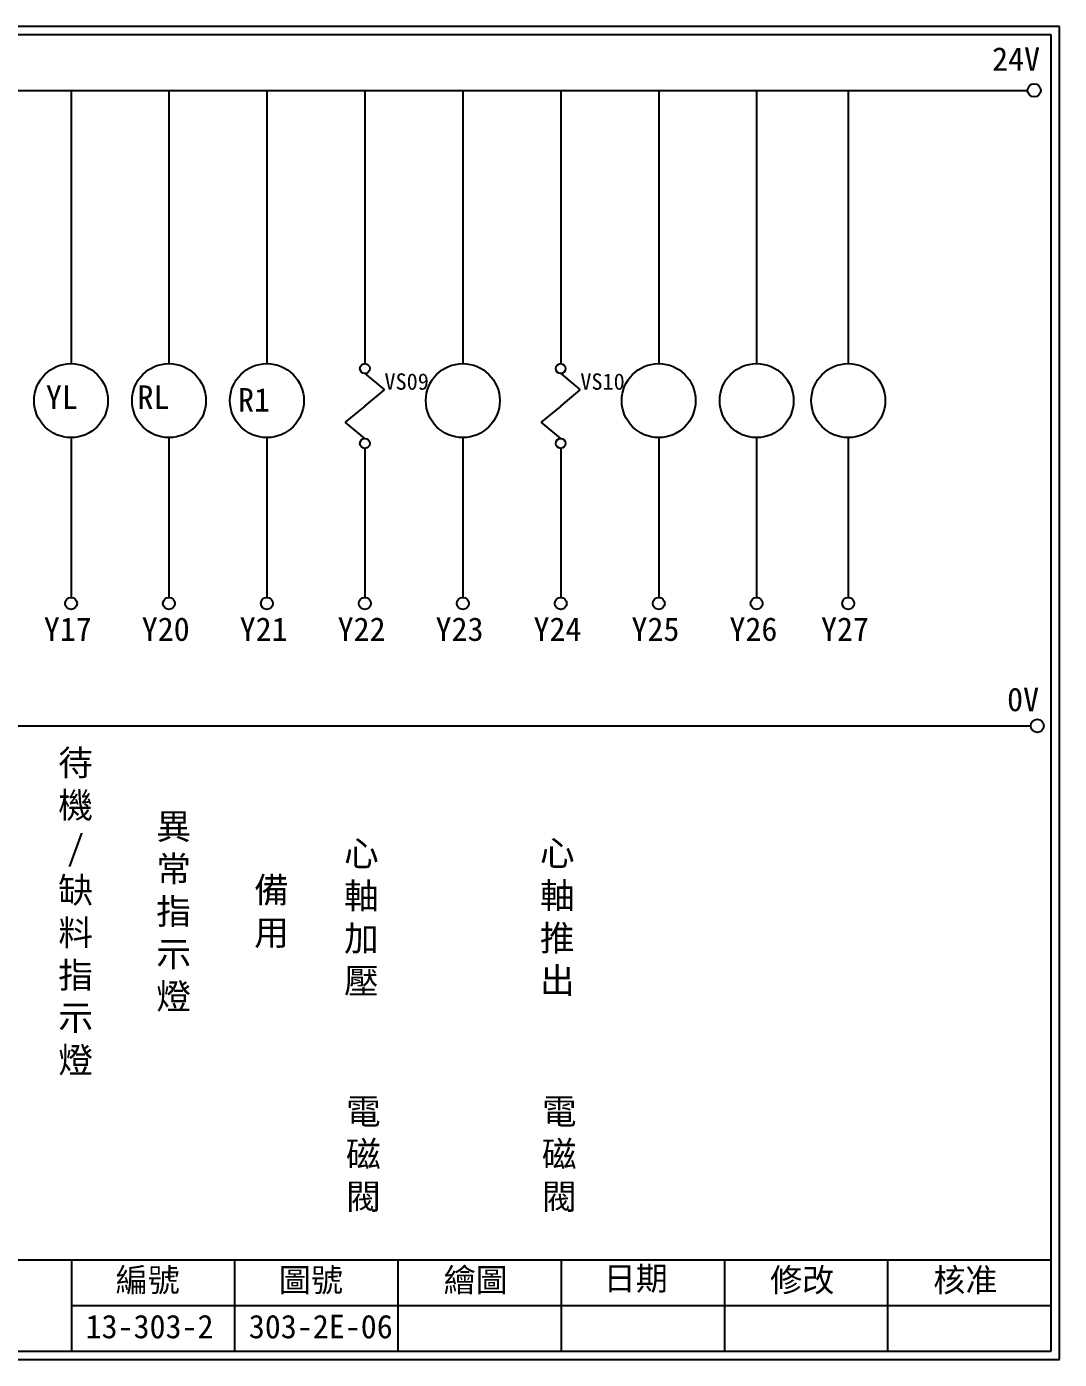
# Model space of a CAD drawing. Extents: x 926 to 1213, y 3 to 207.
# Drawn here: x 1054.6 to 1212.7, y 3 to 207 of the extents above; entities that cross this region are included whole.
import ezdxf

# ---------------------------------------------------------------- set-up
doc = ezdxf.new("R2010")
doc.units = 0
doc.layers.get('0').update_dxf_attribs({"linetype": 'CONTINUOUS'})
doc.layers.add('圖框層', color=7, linetype='CONTINUOUS')
doc.layers.add('標尺寸層', color=3, linetype='CONTINUOUS')
doc.styles.add('CNS', font='romanc.shx', dxfattribs={"bigfont": 'chineset.shx'})
doc.styles.add('STSL', font='KAIU.TTF')

msp = doc.modelspace()

# ---------------------------------------------------------------- linework, layer by layer
for centre in [(1208.88, 197.22), (1209.36, 99.96)]:
    msp.add_circle(centre, 1)
at = {"layer": '圖框層', "color": 7}
for p, q in [((1212.74, 206.97), (925.74, 206.97)), ((1212.74, 3), (1212.74, 206.97)), ((1211.49, 205.72), (926.99, 205.72)), ((1211.49, 4.25), (1211.49, 205.72)), ((926.99, 18.25), (1211.49, 18.25)), ((1061.49, 4.25), (1061.49, 18.25)), ((1086.49, 4.25), (1086.49, 18.25)), ((1111.49, 4.25), (1111.49, 18.25)), ((1136.49, 4.25), (1136.49, 18.25)), ((1161.49, 4.25), (1161.49, 18.25)), ((1186.49, 4.25), (1186.49, 18.25)), ((1061.49, 11.25), (1211.49, 11.25)), ((926.99, 4.25), (1211.49, 4.25)), ((925.74, 3), (1212.74, 3))]:
    msp.add_line(p, q, dxfattribs=at)
at = {"layer": '標尺寸層', "color": 7}
for p, q in [((930.28, 197.22), (1207.88, 197.22)), ((1061.38, 197.22), (1061.38, 155.39)), ((1076.38, 197.22), (1076.38, 155.39)), ((1091.38, 197.22), (1091.38, 155.39)), ((1106.38, 197.22), (1106.38, 155.39)), ((1121.38, 197.22), (1121.38, 155.39)), ((1136.38, 197.22), (1136.38, 155.39)), ((1151.38, 197.22), (1151.38, 155.39)), ((1166.38, 197.22), (1166.38, 155.39)), ((1180.41, 197.22), (1180.41, 155.39)), ((1106.38, 153.89), (1109.38, 151.4)), ((1136.38, 153.89), (1139.38, 151.4)), ((1106.38, 148.91), (1109.38, 151.4)), ((1136.38, 148.91), (1139.38, 151.4)), ((1106.38, 148.91), (1103.37, 146.42)), ((1136.38, 148.91), (1133.37, 146.42)), ((1106.38, 143.93), (1103.37, 146.42)), ((1136.38, 143.93), (1133.37, 146.42)), ((1061.38, 144.07), (1061.38, 119.62)), ((1076.38, 144.07), (1076.38, 119.62)), ((1091.38, 144.07), (1091.38, 119.62)), ((1121.38, 144.07), (1121.38, 119.62)), ((1151.38, 144.07), (1151.38, 119.62)), ((1166.38, 144.07), (1166.38, 119.62)), ((1180.41, 144.07), (1180.41, 119.62)), ((1106.38, 142.43), (1106.38, 119.62)), ((1136.38, 142.43), (1136.38, 119.62)), ((930.49, 99.96), (1208.36, 99.96))]:
    msp.add_line(p, q, dxfattribs=at)
for centre, radius in [((1061.38, 149.73), 5.66), ((1076.38, 149.73), 5.66), ((1091.38, 149.73), 5.66), ((1106.38, 154.64), 0.751), ((1121.38, 149.73), 5.66), ((1136.38, 154.64), 0.751), ((1151.38, 149.73), 5.66), ((1166.38, 149.73), 5.66), ((1180.41, 149.73), 5.66), ((1106.38, 143.18), 0.751), ((1136.38, 143.18), 0.751), ((1061.38, 118.7), 0.92), ((1076.38, 118.7), 0.92), ((1091.38, 118.7), 0.92), ((1106.38, 118.7), 0.92), ((1121.38, 118.7), 0.92), ((1136.38, 118.7), 0.92), ((1151.38, 118.7), 0.92), ((1166.38, 118.7), 0.92), ((1180.41, 118.7), 0.92)]:
    msp.add_circle(centre, radius, dxfattribs=at)

# ---------------------------------------------------------------- texts
at = {"layer": '圖框層', "color": 4, "style": 'STSL'}
for s, height, p in [('24V', 3.6, (1202.44, 200.22)), ('VS09', 2.5, (1109.38, 151.4)), ('VS10', 2.5, (1139.38, 151.4)), ('YL', 3.6, (1057.53, 148.47)), ('RL', 3.6, (1071.56, 148.47)), ('R1', 3.6, (1086.96, 148.06)), ('Y17', 3.6, (1057.21, 112.96)), ('Y20', 3.6, (1072.21, 112.96)), ('Y21', 3.6, (1087.21, 112.96)), ('Y22', 3.6, (1102.21, 112.96)), ('Y23', 3.6, (1117.21, 112.96)), ('Y24', 3.6, (1132.21, 112.96)), ('Y25', 3.6, (1147.21, 112.96)), ('Y26', 3.6, (1162.21, 112.96)), ('Y27', 3.6, (1176.24, 112.96)), ('0V', 3.6, (1204.74, 102.2)), ('編號', 3.6, (1068.21, 13.34)), ('圖號', 3.6, (1093.21, 13.34)), ('繪圖', 3.6, (1118.44, 13.34)), ('日期', 3.6, (1142.96, 13.59)), ('修改', 3.6, (1168.44, 13.34)), ('核准', 3.6, (1193.44, 13.34)), ('13-303-2', 3.6, (1063.61, 6.22)), ('303-2E-06', 3.6, (1088.61, 6.22))]:
    msp.add_text(s, height=height, dxfattribs=at).set_placement(p)
at = {"layer": '標尺寸層', "color": 7, "char_height": 3.9, "attachment_point": 5, "style": 'CNS'}
for s, insert, width in [('{\\fDFKai-SB|b0|i0|c136|p65;待機\\P/\\P缺料指示燈}', (1062.09, 71.35), 2.8481), ('{\\fDFKai-SB|b0|i0|c136|p65;異常指示燈}', (1077.09, 71.35), 2.8481), ('{\\fDFKai-SB|b0|i0|c136|p65;心軸加壓}', (1105.85, 70.53), 2.8481), ('{\\fDFKai-SB|b0|i0|c136|p65;心軸推出}', (1135.85, 70.53), 2.8481), ('{\\fDFKai-SB|b0|i0|c136|p65;備用}', (1092.09, 71.35), 2.8481), ('{\\fDFKai-SB|b0|i0|c136|p65;電磁閥}', (1106.15, 34.21), 8.6627), ('{\\fDFKai-SB|b0|i0|c136|p65;電磁閥}', (1136.15, 34.21), 8.6627)]:
    msp.add_mtext(s, dxfattribs=dict(at, insert=insert, width=width))

doc.saveas('drawing.dxf')
